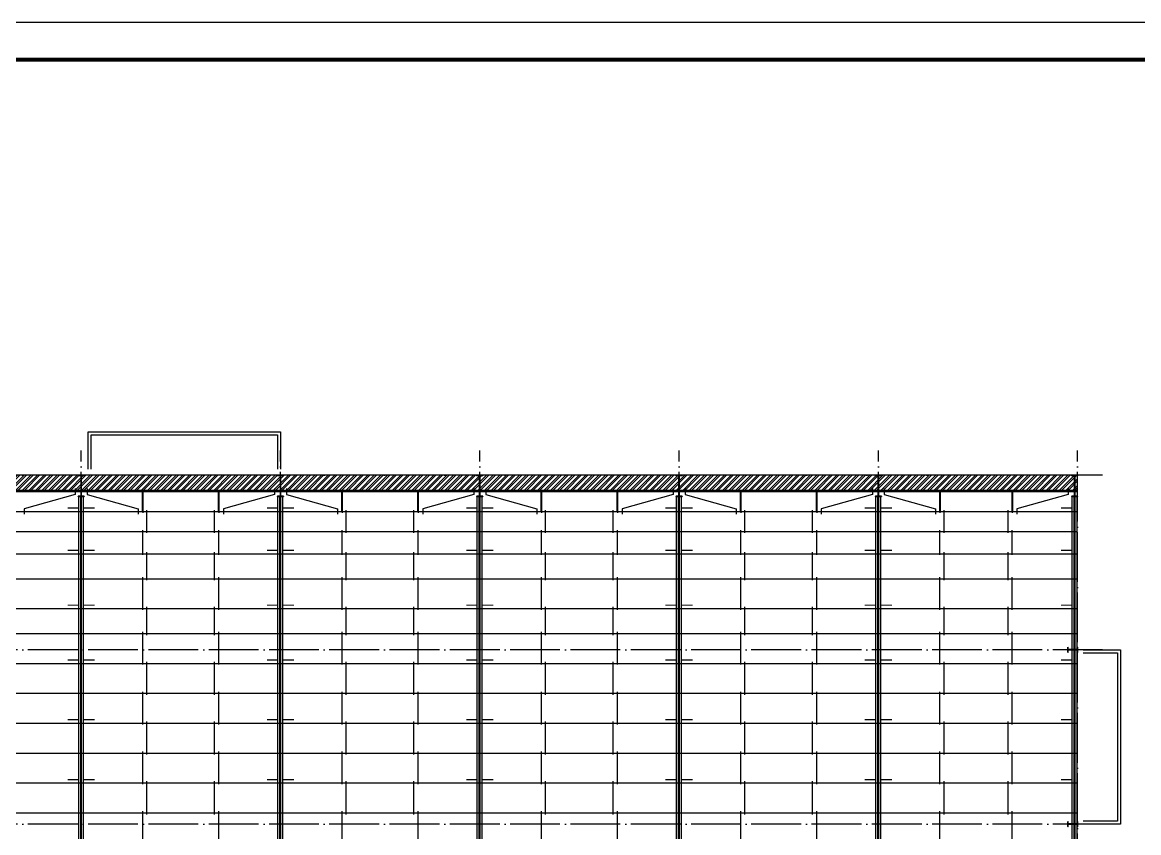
# Model space of a CAD drawing. Extents: x 492302 to 683319, y -252071 to 755100.
# Drawn here: x 557127 to 601939, y 220525 to 253050 of the extents above; entities that cross this region are included whole.
import ezdxf

# ---------------------------------------------------------------- set-up
doc = ezdxf.new("R2010")
doc.units = 0
doc.header["$LTSCALE"] = 1000
doc.header["$MEASUREMENT"] = 0
doc.linetypes.add('DASH', pattern=[0.35, 0.25, -0.1])
doc.linetypes.add('DOTE', pattern=[2.42, 2, -0.2, 0.02, -0.2])
for name, color, linetype in [('0 - 屋顶线', 150, 'Continuous'), ('3T_WOOD', 21, 'Continuous'), ('DOTE', 14, 'DOTE'), ('SURFACE', 6, 'Continuous'), ('TK', 4, 'Continuous'), ('屋面隅撑', 7, 'Continuous'), ('檩条拉条', 253, 'Continuous')]:
    doc.layers.add(name, color=color, linetype=linetype)
doc.layers.add('Pkpm_柱子', color=3, linetype='Continuous', lineweight=35)

# ---------------------------------------------------------------- blocks, each defined once
blk = doc.blocks.new('GeYuanFrame_82507508', base_point=(20.09, 4.53))
at = {"layer": 'TK'}
blk.add_lwpolyline([(20.09, 4.53), (20.09, 598.53), (861.09, 598.53), (861.09, 4.53)], close=True, dxfattribs=at)
at = {"layer": 'TK', "const_width": 1}
blk.add_lwpolyline([(45.09, 588.53), (851.09, 588.53), (851.09, 14.53), (45.09, 14.53)], close=True, dxfattribs=at)
blk = doc.blocks.new('AW3423W423423423')
at = {"layer": 'Pkpm_柱子'}
for points in [[(421837, 234869), (421837, 234857), (421722, 234857), (421722, 234031), (421837, 234031), (421837, 234019), (421597, 234019), (421597, 234031), (421712, 234031), (421712, 234857), (421597, 234857), (421597, 234869)], [(429837, 234869), (429837, 234857), (429722, 234857), (429722, 234031), (429837, 234031), (429837, 234019), (429597, 234019), (429597, 234031), (429712, 234031), (429712, 234857), (429597, 234857), (429597, 234869)], [(437837, 234869), (437837, 234857), (437722, 234857), (437722, 234031), (437837, 234031), (437837, 234019), (437597, 234019), (437597, 234031), (437712, 234031), (437712, 234857), (437597, 234857), (437597, 234869)], [(445837, 234869), (445837, 234857), (445722, 234857), (445722, 234031), (445837, 234031), (445837, 234019), (445597, 234019), (445597, 234031), (445712, 234031), (445712, 234857), (445597, 234857), (445597, 234869)], [(453837, 234869), (453837, 234857), (453722, 234857), (453722, 234031), (453837, 234031), (453837, 234019), (453597, 234019), (453597, 234031), (453712, 234031), (453712, 234857), (453597, 234857), (453597, 234869)], [(461717, 234869), (461717, 234857), (461602, 234857), (461602, 234031), (461717, 234031), (461717, 234019), (461477, 234019), (461477, 234031), (461592, 234031), (461592, 234857), (461477, 234857), (461477, 234869)], [(461317, 227969), (461329, 227969), (461329, 227874), (461705, 227874), (461705, 227969), (461717, 227969), (461717, 227769), (461705, 227769), (461705, 227864), (461329, 227864), (461329, 227769), (461317, 227769)], [(461317, 220969), (461329, 220969), (461329, 220874), (461705, 220874), (461705, 220969), (461717, 220969), (461717, 220769), (461705, 220769), (461705, 220864), (461329, 220864), (461329, 220769), (461317, 220769)]]:
    blk.add_hatch(color=256, dxfattribs=at).paths.add_polyline_path(points)
for points in [[(421837, 234869), (421837, 234857), (421722, 234857), (421722, 234031), (421837, 234031), (421837, 234019), (421597, 234019), (421597, 234031), (421712, 234031), (421712, 234857), (421597, 234857), (421597, 234869)], [(429837, 234869), (429837, 234857), (429722, 234857), (429722, 234031), (429837, 234031), (429837, 234019), (429597, 234019), (429597, 234031), (429712, 234031), (429712, 234857), (429597, 234857), (429597, 234869)], [(437837, 234869), (437837, 234857), (437722, 234857), (437722, 234031), (437837, 234031), (437837, 234019), (437597, 234019), (437597, 234031), (437712, 234031), (437712, 234857), (437597, 234857), (437597, 234869)], [(445837, 234869), (445837, 234857), (445722, 234857), (445722, 234031), (445837, 234031), (445837, 234019), (445597, 234019), (445597, 234031), (445712, 234031), (445712, 234857), (445597, 234857), (445597, 234869)], [(453837, 234869), (453837, 234857), (453722, 234857), (453722, 234031), (453837, 234031), (453837, 234019), (453597, 234019), (453597, 234031), (453712, 234031), (453712, 234857), (453597, 234857), (453597, 234869)], [(461717, 234869), (461717, 234857), (461602, 234857), (461602, 234031), (461717, 234031), (461717, 234019), (461477, 234019), (461477, 234031), (461592, 234031), (461592, 234857), (461477, 234857), (461477, 234869)], [(461317, 227969), (461329, 227969), (461329, 227874), (461705, 227874), (461705, 227969), (461717, 227969), (461717, 227769), (461705, 227769), (461705, 227864), (461329, 227864), (461329, 227769), (461317, 227769)], [(461317, 220969), (461329, 220969), (461329, 220874), (461705, 220874), (461705, 220969), (461717, 220969), (461717, 220769), (461705, 220769), (461705, 220864), (461329, 220864), (461329, 220769), (461317, 220769)]]:
    blk.add_lwpolyline(points, close=True, dxfattribs=at)

msp = doc.modelspace()

# ---------------------------------------------------------------- hatches: boundary and pattern name
at = {"ltscale": 0.5}
h = msp.add_hatch(dxfattribs=at)
h.set_pattern_fill('金属', color=1, scale=75, angle=-360, style=0)
h.set_pattern_definition([(45, (-1051903.61, 258914), (-132.582521, 132.582521), []), (45, (-1051815.22, 258914), (-132.582521, 132.582521), [])])
h.paths.add_polyline_path([(527489.4, 234268.9), (599489.4, 234268.9), (599489.4, 234868.9), (527489.4, 234868.9)])

# ---------------------------------------------------------------- linework, layer by layer
at = {"color": 35, "linetype": 'ByBlock', "ltscale": 3}
for p, q in [((559389.4, 193718.9), (559389.4, 234018.9)), ((559469.4, 193718.9), (559469.4, 234018.9)), ((559509.4, 193718.9), (559509.4, 234018.9)), ((559589.4, 193718.9), (559589.4, 234018.9)), ((567389.4, 193718.9), (567389.4, 234018.9)), ((567469.4, 193718.9), (567469.4, 234018.9)), ((567509.4, 193718.9), (567509.4, 234018.9)), ((567589.4, 193718.9), (567589.4, 234018.9)), ((575389.4, 193718.9), (575389.4, 234018.9)), ((575469.4, 193718.9), (575469.4, 234018.9)), ((575509.4, 193718.9), (575509.4, 234018.9)), ((575589.4, 193718.9), (575589.4, 234018.9)), ((583389.4, 193718.9), (583389.4, 234018.9)), ((583469.4, 193718.9), (583469.4, 234018.9)), ((583509.4, 193718.9), (583509.4, 234018.9)), ((583589.4, 193718.9), (583589.4, 234018.9)), ((591389.4, 193718.9), (591389.4, 234018.9)), ((591469.4, 193718.9), (591469.4, 234018.9)), ((591509.4, 193718.9), (591509.4, 234018.9)), ((591589.4, 193718.9), (591589.4, 234018.9)), ((599269.4, 193718.9), (599269.4, 234018.9)), ((599349.4, 193718.9), (599349.4, 234018.9)), ((599389.4, 193718.9), (599389.4, 234018.9)), ((599469.4, 193718.9), (599469.4, 234018.9))]:
    msp.add_line(p, q, dxfattribs=at)
at = {"color": 2}
for p, q in [((561963.8, 234257.6), (561963.8, 233362.1)), ((565015, 234257.6), (565015, 233362.1)), ((569963.8, 234257.6), (569963.8, 233362.1)), ((573015, 234257.6), (573015, 233362.1)), ((577963.8, 234257.6), (577963.8, 233362.1)), ((581015, 234257.6), (581015, 233362.1)), ((585963.8, 234257.6), (585963.8, 233362.1)), ((589015, 234257.6), (589015, 233362.1)), ((593963.8, 234257.6), (593963.8, 233362.1)), ((596866.9, 234257.6), (596866.9, 233362.1)), ((562131.1, 232555.1), (562131.1, 233469.5)), ((564847.7, 232555.1), (564847.7, 233469.5)), ((570131.1, 232555.1), (570131.1, 233469.5)), ((572847.7, 232555.1), (572847.7, 233469.5)), ((578131.1, 232555.1), (578131.1, 233469.5)), ((580847.7, 232555.1), (580847.7, 233469.5)), ((586131.1, 232555.1), (586131.1, 233469.5)), ((588847.7, 232555.1), (588847.7, 233469.5)), ((594131.1, 232555.1), (594131.1, 233469.5)), ((596699.6, 232555.1), (596699.6, 233469.5)), ((561963.8, 231671.2), (561963.8, 232670.4)), ((565015, 231671.2), (565015, 232670.4)), ((569963.8, 231671.2), (569963.8, 232670.4)), ((573015, 231671.2), (573015, 232670.4)), ((577963.8, 231671.2), (577963.8, 232670.4)), ((581015, 231671.2), (581015, 232670.4)), ((585963.8, 231671.2), (585963.8, 232670.4)), ((589015, 231671.2), (589015, 232670.4)), ((593963.8, 231671.2), (593963.8, 232670.4)), ((596866.9, 231671.2), (596866.9, 232670.4)), ((562131.1, 230655.1), (562131.1, 231787.5)), ((564847.7, 230655.1), (564847.7, 231787.5)), ((570131.1, 230655.1), (570131.1, 231787.5)), ((572847.7, 230655.1), (572847.7, 231787.5)), ((578131.1, 230655.1), (578131.1, 231787.5)), ((580847.7, 230655.1), (580847.7, 231787.5)), ((586131.1, 230655.1), (586131.1, 231787.5)), ((588847.7, 230655.1), (588847.7, 231787.5)), ((594131.1, 230655.1), (594131.1, 231787.5)), ((596699.6, 230655.1), (596699.6, 231787.5)), ((561963.8, 229471.2), (561963.8, 230784)), ((565015, 229471.2), (565015, 230784)), ((569963.8, 229471.2), (569963.8, 230784)), ((573015, 229471.2), (573015, 230784)), ((577963.8, 229471.2), (577963.8, 230784)), ((581015, 229471.2), (581015, 230784)), ((585963.8, 229471.2), (585963.8, 230784)), ((589015, 229471.2), (589015, 230784)), ((593963.8, 229471.2), (593963.8, 230784)), ((596866.9, 229471.2), (596866.9, 230784)), ((562131.1, 228455.1), (562131.1, 229587.5)), ((564847.7, 228455.1), (564847.7, 229587.5)), ((570131.1, 228455.1), (570131.1, 229587.5)), ((572847.7, 228455.1), (572847.7, 229587.5)), ((578131.1, 228455.1), (578131.1, 229587.5)), ((580847.7, 228455.1), (580847.7, 229587.5)), ((586131.1, 228455.1), (586131.1, 229587.5)), ((588847.7, 228455.1), (588847.7, 229587.5)), ((594131.1, 228455.1), (594131.1, 229587.5)), ((596699.6, 228455.1), (596699.6, 229587.5)), ((561963.8, 227271.2), (561963.8, 228584)), ((565015, 227271.2), (565015, 228584)), ((569963.8, 227271.2), (569963.8, 228584)), ((573015, 227271.2), (573015, 228584)), ((577963.8, 227271.2), (577963.8, 228584)), ((581015, 227271.2), (581015, 228584)), ((585963.8, 227271.2), (585963.8, 228584)), ((589015, 227271.2), (589015, 228584)), ((593963.8, 227271.2), (593963.8, 228584)), ((596866.9, 227271.2), (596866.9, 228584)), ((562131.1, 226060.4), (562131.1, 227387.5)), ((564847.7, 226060.4), (564847.7, 227387.5)), ((570131.1, 226060.4), (570131.1, 227387.5)), ((572847.7, 226060.4), (572847.7, 227387.5)), ((578131.1, 226060.4), (578131.1, 227387.5)), ((580847.7, 226060.4), (580847.7, 227387.5)), ((586131.1, 226060.4), (586131.1, 227387.5)), ((588847.7, 226060.4), (588847.7, 227387.5)), ((594131.1, 226060.4), (594131.1, 227387.5)), ((596699.6, 226060.4), (596699.6, 227387.5)), ((561963.8, 224871.2), (561963.8, 226184)), ((565015, 224871.2), (565015, 226184)), ((569963.8, 224871.2), (569963.8, 226184)), ((573015, 224871.2), (573015, 226184)), ((577963.8, 224871.2), (577963.8, 226184)), ((581015, 224871.2), (581015, 226184)), ((585963.8, 224871.2), (585963.8, 226184)), ((589015, 224871.2), (589015, 226184)), ((593963.8, 224871.2), (593963.8, 226184)), ((596866.9, 224871.2), (596866.9, 226184)), ((562131.1, 223660.4), (562131.1, 224987.5)), ((564847.7, 223660.4), (564847.7, 224987.5)), ((570131.1, 223660.4), (570131.1, 224987.5)), ((572847.7, 223660.4), (572847.7, 224987.5)), ((578131.1, 223660.4), (578131.1, 224987.5)), ((580847.7, 223660.4), (580847.7, 224987.5)), ((586131.1, 223660.4), (586131.1, 224987.5)), ((588847.7, 223660.4), (588847.7, 224987.5)), ((594131.1, 223660.4), (594131.1, 224987.5)), ((596699.6, 223660.4), (596699.6, 224987.5)), ((561963.8, 222471.2), (561963.8, 223784)), ((565015, 222471.2), (565015, 223784)), ((569963.8, 222471.2), (569963.8, 223784)), ((573015, 222471.2), (573015, 223784)), ((577963.8, 222471.2), (577963.8, 223784)), ((581015, 222471.2), (581015, 223784)), ((585963.8, 222471.2), (585963.8, 223784)), ((589015, 222471.2), (589015, 223784)), ((593963.8, 222471.2), (593963.8, 223784)), ((596866.9, 222471.2), (596866.9, 223784)), ((562131.1, 221260.4), (562131.1, 222587.5)), ((564847.7, 221260.4), (564847.7, 222587.5)), ((570131.1, 221260.4), (570131.1, 222587.5)), ((572847.7, 221260.4), (572847.7, 222587.5)), ((578131.1, 221260.4), (578131.1, 222587.5)), ((580847.7, 221260.4), (580847.7, 222587.5)), ((586131.1, 221260.4), (586131.1, 222587.5)), ((588847.7, 221260.4), (588847.7, 222587.5)), ((594131.1, 221260.4), (594131.1, 222587.5)), ((596699.6, 221260.4), (596699.6, 222587.5)), ((561963.8, 220071.2), (561963.8, 221384)), ((565015, 220071.2), (565015, 221384)), ((569963.8, 220071.2), (569963.8, 221384)), ((573015, 220071.2), (573015, 221384)), ((577963.8, 220071.2), (577963.8, 221384)), ((581015, 220071.2), (581015, 221384)), ((585963.8, 220071.2), (585963.8, 221384)), ((589015, 220071.2), (589015, 221384)), ((593963.8, 220071.2), (593963.8, 221384)), ((596866.9, 220071.2), (596866.9, 221384))]:
    msp.add_line(p, q, dxfattribs=at)
msp.add_lwpolyline([(527489.4, 234268.9), (599489.4, 234268.9), (599489.4, 234868.9), (527489.4, 234868.9)], close=True)
at = {"ltscale": 0.5}
for points in [[(559250.3, 234345), (559250.3, 234092.5), (557200, 233527), (557200, 233310.5)], [(559728.5, 234345), (559728.5, 234092.5), (561778.8, 233527), (561778.8, 233310.5)], [(567250.3, 234345), (567250.3, 234092.5), (565200, 233527), (565200, 233310.5)], [(567728.5, 234345), (567728.5, 234092.5), (569778.8, 233527), (569778.8, 233310.5)], [(575250.3, 234345), (575250.3, 234092.5), (573200, 233527), (573200, 233310.5)], [(575728.5, 234345), (575728.5, 234092.5), (577778.8, 233527), (577778.8, 233310.5)], [(583250.3, 234345), (583250.3, 234092.5), (581200, 233527), (581200, 233310.5)], [(583728.5, 234345), (583728.5, 234092.5), (585778.8, 233527), (585778.8, 233310.5)], [(591250.3, 234345), (591250.3, 234092.5), (589200, 233527), (589200, 233310.5)], [(591728.5, 234345), (591728.5, 234092.5), (593778.8, 233527), (593778.8, 233310.5)], [(599102.2, 234345), (599102.2, 234092.5), (597051.9, 233527), (597051.9, 233310.5)]]:
    msp.add_lwpolyline(points, dxfattribs=at)
at = {"layer": '0 - 屋顶线'}
for p, q in [((559769.4, 235108.9), (559769.4, 236608.9)), ((559769.4, 236608.9), (567489.4, 236608.9)), ((567489.4, 236608.9), (567489.4, 235108.9)), ((559889.4, 235108.9), (559889.4, 236488.9)), ((559889.4, 236488.9), (567369.4, 236488.9)), ((567369.4, 236488.9), (567369.4, 235108.9))]:
    msp.add_line(p, q, dxfattribs=at)
for points in [[(599709.4, 227868.9), (601209.4, 227868.9), (601209.4, 221168.9), (601209.4, 220868.9), (599709.4, 220868.9)], [(599709.4, 227748.9), (601089.4, 227748.9), (601089.4, 221168.9), (601089.4, 220988.9), (599709.4, 220988.9)]]:
    msp.add_lwpolyline(points, dxfattribs=at)
at = {"layer": 'DOTE'}
for p, q in [((559489.4, 191868.9), (559489.4, 235868.9)), ((567489.4, 191868.9), (567489.4, 235868.9)), ((575489.4, 191868.9), (575489.4, 235868.9)), ((583489.4, 191868.9), (583489.4, 235868.9)), ((591489.4, 191868.9), (591489.4, 235868.9)), ((599489.4, 191868.9), (599489.4, 235868.9)), ((600489.4, 234868.9), (526489.4, 234868.9)), ((600489.4, 227868.9), (526489.4, 227868.9)), ((600489.4, 220868.9), (526489.4, 220868.9))]:
    msp.add_line(p, q, dxfattribs=at)
at = {"layer": 'SURFACE'}
for p, q in [((527509.4, 234218.8), (599469.4, 234218.8)), ((527509.4, 233418.8), (599469.4, 233418.8)), ((527509.4, 232618.8), (599469.4, 232618.8)), ((527509.4, 231718.8), (599469.4, 231718.8)), ((527509.4, 230718.8), (599469.4, 230718.8)), ((527509.4, 229518.8), (599469.4, 229518.8)), ((527509.4, 228518.8), (599469.4, 228518.8)), ((527509.4, 227318.8), (599469.4, 227318.8)), ((527509.4, 226118.8), (599469.4, 226118.8)), ((527509.4, 224918.8), (599469.4, 224918.8)), ((527509.4, 223718.8), (599469.4, 223718.8)), ((527509.4, 222518.8), (599469.4, 222518.8)), ((527509.4, 221318.8), (599469.4, 221318.8))]:
    msp.add_line(p, q, dxfattribs=at)
at = {"layer": '屋面隅撑', "color": 3, "linetype": 'DASH', "const_width": 50}
for points in [[(559389.4, 233555.9), (558945, 233555.9)], [(560033.8, 233555.9), (559589.4, 233555.9)], [(567389.4, 233555.9), (566945, 233555.9)], [(568033.8, 233555.9), (567589.4, 233555.9)], [(575389.4, 233555.9), (574945, 233555.9)], [(576033.8, 233555.9), (575589.4, 233555.9)], [(583389.4, 233555.9), (582945, 233555.9)], [(584033.8, 233555.9), (583589.4, 233555.9)], [(591389.4, 233555.9), (590945, 233555.9)], [(592033.8, 233555.9), (591589.4, 233555.9)], [(599269.4, 233555.9), (598825, 233555.9)], [(559389.4, 231855.9), (558945, 231855.9)], [(560033.8, 231855.9), (559589.4, 231855.9)], [(567389.4, 231855.9), (566945, 231855.9)], [(568033.8, 231855.9), (567589.4, 231855.9)], [(575389.4, 231855.9), (574945, 231855.9)], [(576033.8, 231855.9), (575589.4, 231855.9)], [(583389.4, 231855.9), (582945, 231855.9)], [(584033.8, 231855.9), (583589.4, 231855.9)], [(591389.4, 231855.9), (590945, 231855.9)], [(592033.8, 231855.9), (591589.4, 231855.9)], [(599269.4, 231855.9), (598825, 231855.9)], [(559389.4, 229655.9), (558945, 229655.9)], [(560033.8, 229655.9), (559589.4, 229655.9)], [(567389.4, 229655.9), (566945, 229655.9)], [(568033.8, 229655.9), (567589.4, 229655.9)], [(575389.4, 229655.9), (574945, 229655.9)], [(576033.8, 229655.9), (575589.4, 229655.9)], [(583389.4, 229655.9), (582945, 229655.9)], [(584033.8, 229655.9), (583589.4, 229655.9)], [(591389.4, 229655.9), (590945, 229655.9)], [(592033.8, 229655.9), (591589.4, 229655.9)], [(599269.4, 229655.9), (598825, 229655.9)], [(559389.4, 227455.9), (558945, 227455.9)], [(560033.8, 227455.9), (559589.4, 227455.9)], [(567389.4, 227455.9), (566945, 227455.9)], [(568033.8, 227455.9), (567589.4, 227455.9)], [(575389.4, 227455.9), (574945, 227455.9)], [(576033.8, 227455.9), (575589.4, 227455.9)], [(583389.4, 227455.9), (582945, 227455.9)], [(584033.8, 227455.9), (583589.4, 227455.9)], [(591389.4, 227455.9), (590945, 227455.9)], [(592033.8, 227455.9), (591589.4, 227455.9)], [(599269.4, 227455.9), (598825, 227455.9)], [(559389.4, 225055.9), (558945, 225055.9)], [(560033.8, 225055.9), (559589.4, 225055.9)], [(567389.4, 225055.9), (566945, 225055.9)], [(568033.8, 225055.9), (567589.4, 225055.9)], [(575389.4, 225055.9), (574945, 225055.9)], [(576033.8, 225055.9), (575589.4, 225055.9)], [(583389.4, 225055.9), (582945, 225055.9)], [(584033.8, 225055.9), (583589.4, 225055.9)], [(591389.4, 225055.9), (590945, 225055.9)], [(592033.8, 225055.9), (591589.4, 225055.9)], [(599269.4, 225055.9), (598825, 225055.9)], [(559389.4, 222655.9), (558945, 222655.9)], [(560033.8, 222655.9), (559589.4, 222655.9)], [(567389.4, 222655.9), (566945, 222655.9)], [(568033.8, 222655.9), (567589.4, 222655.9)], [(575389.4, 222655.9), (574945, 222655.9)], [(576033.8, 222655.9), (575589.4, 222655.9)], [(583389.4, 222655.9), (582945, 222655.9)], [(584033.8, 222655.9), (583589.4, 222655.9)], [(591389.4, 222655.9), (590945, 222655.9)], [(592033.8, 222655.9), (591589.4, 222655.9)], [(599269.4, 222655.9), (598825, 222655.9)]]:
    msp.add_lwpolyline(points, dxfattribs=at)
at = {"layer": '檩条拉条', "color": 2, "const_width": 80}
for points in [[(561963.8, 233418.8), (561963.8, 234218.8)], [(565015, 233418.8), (565015, 234218.8)], [(569963.8, 233418.8), (569963.8, 234218.8)], [(573015, 233418.8), (573015, 234218.8)], [(577963.8, 233418.8), (577963.8, 234218.8)], [(581015, 233418.8), (581015, 234218.8)], [(585963.8, 233418.8), (585963.8, 234218.8)], [(589015, 233418.8), (589015, 234218.8)], [(593963.8, 233418.8), (593963.8, 234218.8)], [(596866.9, 233418.8), (596866.9, 234218.8)]]:
    msp.add_lwpolyline(points, dxfattribs=at)

# ---------------------------------------------------------------- block references
at = {"layer": '3T_WOOD', "xscale": 150, "yscale": 150, "zscale": 150}
msp.add_blockref('GeYuanFrame_82507508', (503924.3, 163949.5), dxfattribs=at)
at = {"layer": '3T_WOOD'}
msp.add_blockref('AW3423W423423423', (137772.5, 0), dxfattribs=at)

doc.saveas('drawing.dxf')
